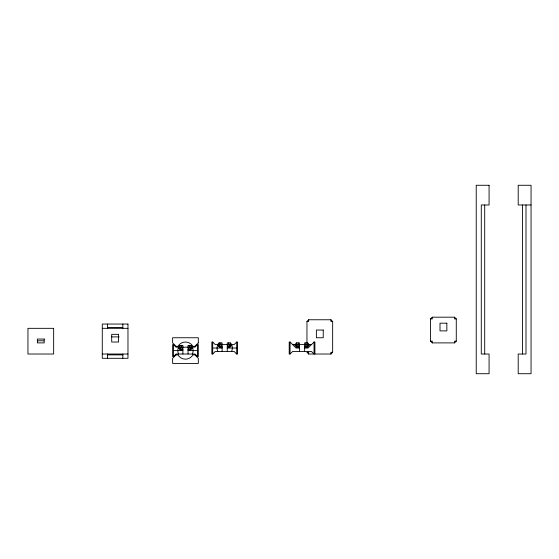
<?xml version="1.0" encoding="UTF-8"?>
<svg xmlns="http://www.w3.org/2000/svg" width="559" height="559" viewBox="0 0 559 559"><rect width="100%" height="100%" fill="white"/><g stroke="black" fill="none" stroke-linecap="round" stroke-linejoin="round"><path stroke-width="0.84" d="M182.898 354.022L182.898 345.455L179.774 345.455C177.671 347.719 177.175 351.29 178.614 354.022M192.324 354.022C193.763 351.29 193.267 347.719 191.157 345.455L188.041 345.455L188.041 354.022M222.126 351.457L222.126 342.891L219.009 342.891C216.899 345.148 216.403 348.718 217.842 351.457M231.552 351.457C232.991 348.718 232.495 345.148 230.385 342.891L227.268 342.891L227.268 351.457M299.484 351.457L299.484 342.891L296.368 342.891L294.949 345.203L296.913 347.174L299.484 347.174L298.199 344.603L298.199 342.891M189.103 349.738L190.919 347.174L190.919 345.455M228.331 347.174L230.147 344.603L230.147 342.891M305.689 347.174L307.506 344.603L307.506 342.891M189.92 349.738L192.142 346.741M229.148 347.174L231.37 344.176M306.507 347.174L308.729 344.176L307.743 342.891L304.627 342.891L304.627 351.457M190.43 349.738L192.499 347.6M229.658 347.174L231.726 345.029M307.017 347.174L309.085 345.029M173.479 356.593L176.043 354.022L194.888 354.022L197.46 356.593L198.319 356.593L198.319 344.603L197.46 344.603L194.888 347.174L176.043 347.174L173.479 344.603L172.619 344.603L172.619 356.593L173.479 356.593L173.479 344.603M192.576 347.775L190.605 349.738L188.041 349.738L189.319 347.174L189.319 345.455M212.706 354.022L215.271 351.457L234.116 351.457L236.688 354.022L237.547 354.022L237.547 342.031L236.688 342.031L234.116 344.603L215.271 344.603L212.706 342.031L211.847 342.031L211.847 354.022L212.706 354.022L212.706 342.031M231.803 345.203L229.833 347.174L227.268 347.174L228.554 344.603L228.554 342.891M306.954 342.891L306.954 321.474L308.666 319.762L330.935 319.762L332.654 321.474L332.654 352.31L330.935 354.022L308.666 354.022L306.954 352.31L308.666 352.31L308.666 354.022M299.484 348.026L296.06 348.026L290.065 342.031L289.206 342.031L289.206 354.022L290.065 354.022L292.63 351.457L311.475 351.457L314.046 354.022L314.046 342.031L314.906 342.031L314.906 354.022M314.046 342.031L308.051 348.026L304.627 348.026M430.577 318.903L432.296 317.191L454.565 317.191L456.277 318.903L456.277 341.172L454.565 342.891L432.296 342.891L430.577 341.172L430.577 318.903L432.296 318.903L432.296 317.191M531.05 204.978L518.2 204.978L518.2 185.274L531.05 185.274L531.05 373.726L518.2 373.726L518.2 354.022L525.998 354.022L525.998 204.978M456.277 318.903L454.565 318.903L454.565 317.191M306.954 321.474L308.666 321.474L308.666 319.762M332.654 321.474L330.935 321.474L330.935 319.762M107.412 327.469L122.833 327.469M102.276 328.329L127.969 328.329M111.695 336.895L119.158 336.895M430.577 341.172L432.296 341.172L432.296 342.891M456.277 341.172L454.565 341.172L454.565 342.891M292.63 344.603L311.475 344.603M212.706 348.026L222.126 348.026M227.268 348.026L236.688 348.026M173.479 350.598L182.898 350.598M188.041 350.598L197.46 350.598M332.654 352.31L330.935 352.31L330.935 354.022M102.276 354.022L127.969 354.022M107.412 354.881L122.833 354.881M217.591 345.203L219.554 347.174L222.126 347.174L220.84 344.603L220.84 342.891M178.363 347.775L180.326 349.738L182.898 349.738L181.612 347.174L181.612 345.455M295.026 345.029L297.095 347.174M217.668 345.029L219.729 347.174M178.433 347.6L180.501 349.738M297.605 347.174L295.376 344.176M220.246 347.174L218.017 344.176M181.018 349.738L178.789 346.741M298.422 347.174L296.605 344.603L296.605 342.891M221.064 347.174L219.247 344.603L219.247 342.891M181.836 349.738L180.019 347.174L180.019 345.455M308.729 344.176L309.162 345.203L307.198 347.174L304.627 347.174L305.913 344.603L305.913 342.891M522.567 204.978L522.567 354.022M484.709 204.978L484.709 354.022M290.065 342.031L290.065 354.022M236.688 342.031L236.688 354.022M197.46 344.603L197.46 356.593M122.833 324.045L122.833 328.329M122.833 354.022L122.833 358.305M107.412 324.045L107.412 328.329M107.412 354.022L107.412 358.305M37.802 340.913A5.918 1.027 0 0 1 43.798 340.913M176.043 354.881L172.619 358.305L172.619 363.448L198.319 363.448L198.319 358.305L194.888 354.881L192.883 354.881A8.567 8.567 0 0 1 185.469 359.164L183.254 358.871A8.567 8.567 0 0 1 178.048 354.881L176.043 354.881M198.319 342.891L194.888 346.314L192.883 346.314A8.567 8.567 0 0 0 185.469 342.031L183.254 342.325A8.567 8.567 0 0 0 178.048 346.314L176.043 346.314L172.619 342.891L172.619 337.748L198.319 337.748L198.319 342.891M489.076 185.274L476.226 185.274L476.226 373.726L489.076 373.726L489.076 354.022L481.285 354.022L481.285 204.978L489.076 204.978L489.076 185.274M446.858 323.186L440.003 323.186L440.003 330.893L446.858 330.893L446.858 323.186M127.969 324.045L102.276 324.045L102.276 358.305L127.969 358.305L127.969 324.045M53.65 328.329L27.95 328.329L27.95 354.022L53.65 354.022L53.65 328.329M323.228 330.041L316.373 330.041L316.373 337.748L323.228 337.748L323.228 330.041M118.55 334.324L111.695 334.324L111.695 342.031L118.55 342.031L118.55 334.324M44.224 339.061L37.369 339.061L37.369 342.891L44.224 342.891L44.224 339.061"/></g></svg>
